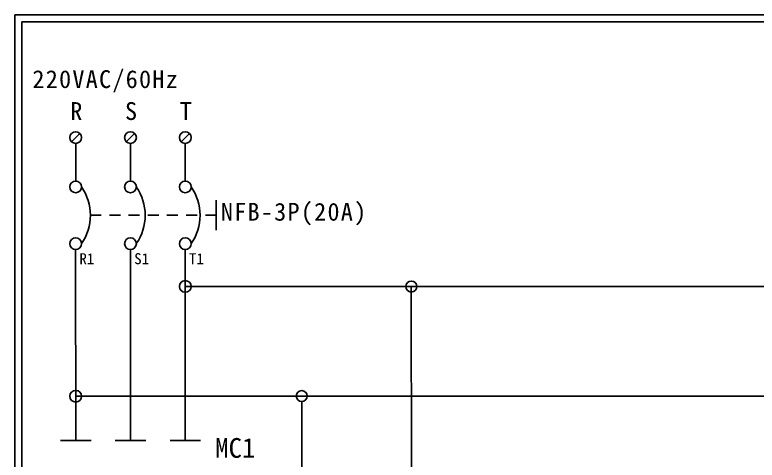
# Model space of a CAD drawing. Extents: x 10 to 297, y 3 to 207.
# Drawn here: x 10 to 145.5, y 125.8 to 207 of the extents above; entities that cross this region are included whole.
import ezdxf

# ---------------------------------------------------------------- set-up
doc = ezdxf.new("R2010")
doc.units = 0
doc.linetypes.add('HIDDEN9', pattern=[3.5, 2, -1.5])
doc.layers.get('0').update_dxf_attribs({"linetype": 'CONTINUOUS'})
doc.layers.add('圖框層', color=7, linetype='CONTINUOUS')
doc.layers.add('標尺寸層', color=3, linetype='CONTINUOUS')
doc.styles.add('STSL', font='kaiu.ttf')
doc.styles.add('標楷體', font='kaiu.ttf')

msp = doc.modelspace()

# ---------------------------------------------------------------- linework, layer by layer
for p, q in [((21.85, 185.35), (20.34, 183.83)), ((31.85, 185.35), (30.34, 183.83)), ((41.85, 185.35), (40.34, 183.83)), ((21.09, 164.16), (21.11, 129.35)), ((82.33, 157.42), (82.37, 110.79)), ((41.1, 142.47), (41.1, 129.35)), ((62.35, 136.44), (62.37, 110.79))]:
    msp.add_line(p, q)
at = {"color": 7, "linetype": 'HIDDEN9'}
msp.add_line((46.76, 170.41), (23.79, 170.41), dxfattribs=at)
for centre in [(21.1, 184.59), (31.1, 184.59), (41.1, 184.59), (21.1, 175.59), (31.1, 175.59), (41.1, 175.59), (21.1, 165.23), (31.1, 165.23), (41.1, 165.23), (41.1, 157.44), (21.11, 137.41)]:
    msp.add_circle(centre, 1.07)
at = {"color": 7}
for centre in [(14.74, 170.41), (24.74, 170.41), (34.74, 170.41)]:
    msp.add_arc(centre, 9.05, 325.1286, 34.8714, dxfattribs=at)
at = {"layer": '圖框層', "color": 7}
for p, q in [((297, 206.97), (10, 206.97)), ((10, 3), (10, 206.97)), ((295.75, 205.72), (11.25, 205.72)), ((11.25, 4.25), (11.25, 205.72))]:
    msp.add_line(p, q, dxfattribs=at)
at = {"layer": '標尺寸層', "color": 7}
for p, q in [((21.1, 183.52), (21.1, 176.66)), ((31.1, 183.52), (31.1, 176.66)), ((41.1, 183.52), (41.1, 176.66)), ((46.76, 173.14), (46.76, 167.68)), ((21.1, 164.16), (21.1, 164.1)), ((31.1, 164.16), (31.1, 164.1)), ((31.1, 164.16), (31.1, 129.35)), ((41.1, 164.16), (41.1, 164.1)), ((41.1, 164.16), (41.1, 142.47)), ((211.38, 157.41), (41.1, 157.44)), ((41.1, 156.37), (41.1, 156.31)), ((211.38, 137.44), (21.11, 137.44)), ((21.11, 137.41), (21.11, 137.41)), ((21.11, 136.34), (21.11, 136.27)), ((18.34, 129.35), (23.9, 129.35)), ((28.33, 129.35), (33.9, 129.35)), ((38.34, 129.35), (43.9, 129.35))]:
    msp.add_line(p, q, dxfattribs=at)
for centre in [(82.34, 157.42), (62.35, 137.44)]:
    msp.add_circle(centre, 1, dxfattribs=at)

# ---------------------------------------------------------------- texts
at = {"color": 0, "char_height": 3.25, "style": '標楷體'}
for s, insert, width, attachment_point in [('\\pt6.5;{\\T1.1;220VAC/60Hz}', (13.2, 196.87), 35.213, 1), ('\\pt6.5;{\\T1.1;R}', (20.1, 191.05), 2, 1), ('\\pt6.5;{\\T1.1;S}', (30.1, 191.05), 2, 1), ('\\pt6.5;{\\T1.1;T}', (40.1, 191.05), 2, 1), ('\\pt6.5;{\\T1.1;NFB-3P(20A)}', (60.96, 172.68), 24.6072, 2)]:
    msp.add_mtext(s, dxfattribs=dict(at, insert=insert, width=width, attachment_point=attachment_point))
at = {"layer": '圖框層', "color": 4, "style": 'STSL'}
for s, height, p in [('R1', 2, (21.78, 161.49)), ('S1', 2, (31.78, 161.49)), ('T1', 2, (41.78, 161.49)), ('MC1', 3.6, (46.55, 126.18))]:
    msp.add_text(s, height=height, dxfattribs=at).set_placement(p)

doc.saveas('drawing.dxf')
